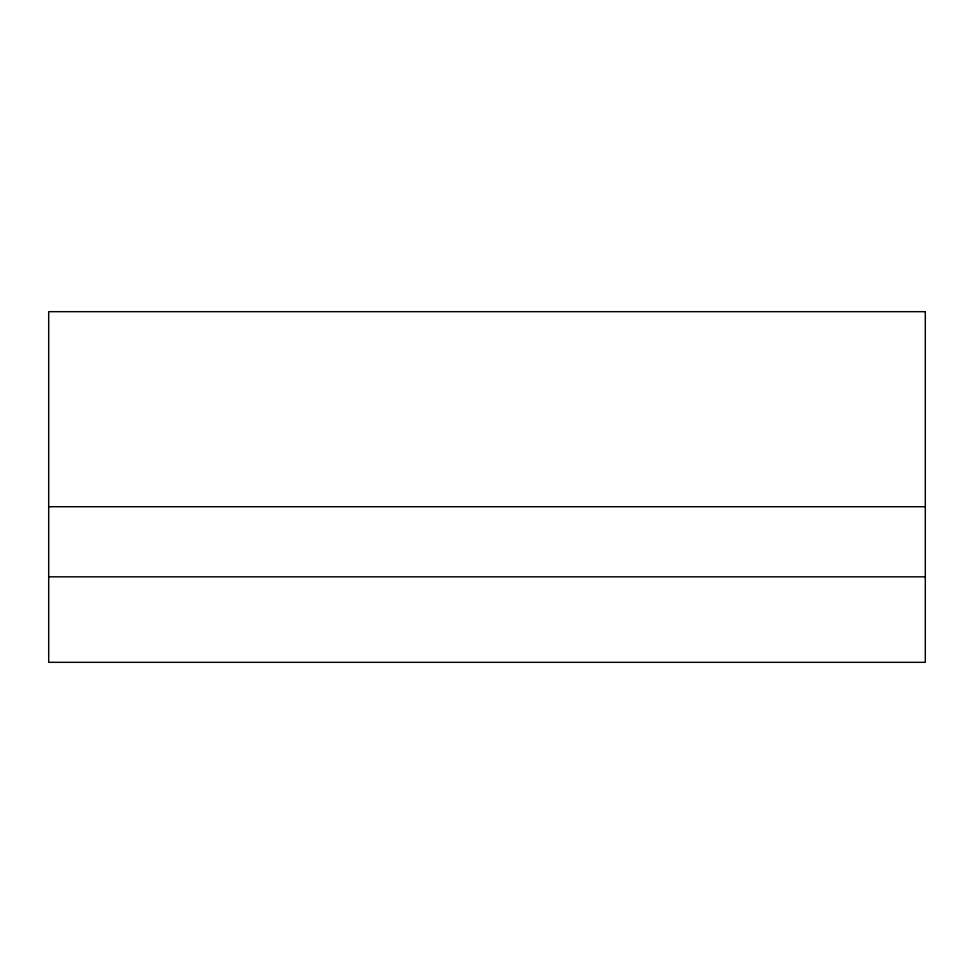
<?xml version="1.0" encoding="UTF-8"?>
<svg xmlns="http://www.w3.org/2000/svg" width="974" height="974" viewBox="0 0 974 974"><rect width="100%" height="100%" fill="white"/><g stroke="black" fill="none" stroke-linecap="round" stroke-linejoin="round"><path stroke-width="1.46" d="M48.7 506.724L925.3 506.724M48.7 576.827L925.3 576.827M925.3 311.68L48.7 311.68L48.7 662.32L925.3 662.32L925.3 311.68"/></g></svg>
